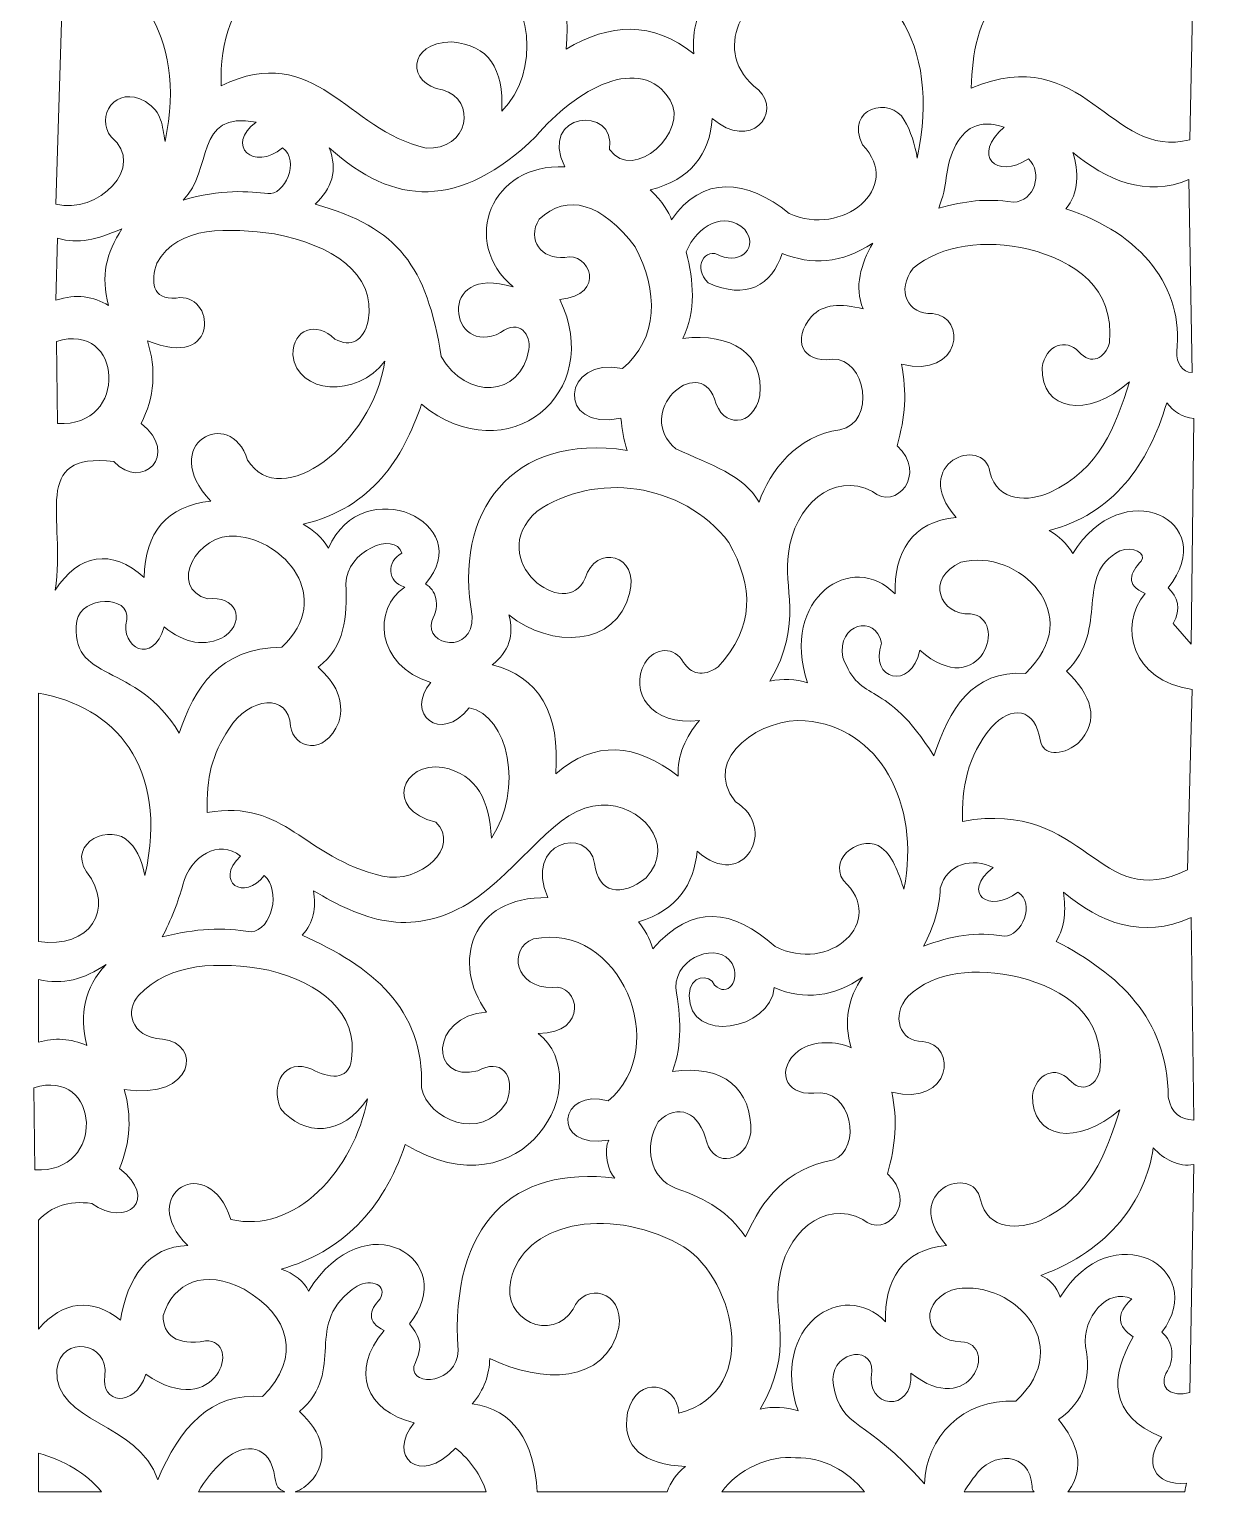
# Model space of a CAD drawing. Header units: centimetres. Extents: x -56 to 57, y -112 to 113.
# Drawn here: x 3.6 to 54.9, y -111.6 to -48.5 of the extents above; entities that cross this region are included whole.
import ezdxf

# ---------------------------------------------------------------- set-up
doc = ezdxf.new("R2010")
doc.units = ezdxf.units.CM
doc.header["$MEASUREMENT"] = 0
doc.layers.add('layer 1', color=7, linetype='Continuous')

msp = doc.modelspace()

# ---------------------------------------------------------------- linework, layer by layer
at = {"layer": 'layer 1', "color": 177, "lineweight": 9}
for points, knots in [([(24.9413, -42.45676), (25.09752, -43.12716), (25.10338, -44.045), (24.11954, -44.5454), (24.11954, -44.5454), (26.04946, -45.35788), (26.95467, -46.97428), (26.68754, -49.40748), (26.68754, -49.40748), (28.56788, -48.27754), (30.41112, -48.18623), (32.20018, -49.61292), (32.20018, -49.61292), (32.10335, -48.57644), (32.36549, -47.6705), (33.02194, -46.90796), (33.02194, -46.90796), (30.80771, -47.26607), (29.69492, -44.84929), (31.03602, -44.23724), (31.03602, -44.23724), (32.10887, -43.86916), (31.88916, -45.24732), (32.71378, -45.16172), (32.71378, -45.16172), (36.25559, -44.35476), (35.52144, -39.78034), (32.95346, -38.1254), (32.95346, -38.1254), (30.99606, -36.7672), (27.40084, -36.33921), (25.83154, -38.3822), (25.83154, -38.3822), (24.61031, -40.37384), (26.01415, -42.16003), (27.88594, -41.32684), (27.88594, -41.32684), (27.97723, -39.46074), (30.51669, -39.27812), (30.31698, -41.42956), (30.31698, -41.42956), (29.33209, -44.0109), (26.66274, -43.83794), (24.9413, -42.45676)], [0, 0, 0, 0, 0.08333333, 0.08333333, 0.08333333, 0.08333333, 0.16666667, 0.16666667, 0.16666667, 0.16666667, 0.25, 0.25, 0.25, 0.25, 0.33333333, 0.33333333, 0.33333333, 0.33333333, 0.41666667, 0.41666667, 0.41666667, 0.41666667, 0.5, 0.5, 0.5, 0.5, 0.58333333, 0.58333333, 0.58333333, 0.58333333, 0.66666667, 0.66666667, 0.66666667, 0.66666667, 0.75, 0.75, 0.75, 0.75, 0.83333333, 0.83333333, 0.83333333, 0.83333333, 1, 1, 1, 1]), ([(16.61904, -44.51287), (18.00357, -43.40335), (17.82319, -42.70913), (17.82794, -41.24124), (17.82794, -41.24124), (17.74014, -39.67782), (19.62719, -38.55564), (20.367, -39.67269), (20.367, -39.67269), (19.45423, -40.07521), (19.66977, -41.0875), (20.28466, -41.22412), (20.28466, -41.22412), (19.08019, -42.21148), (19.49098, -44.73386), (21.6885, -45.02476), (21.6885, -45.02476), (20.17313, -46.28056), (21.9193, -48.2095), (23.2293, -46.2574), (23.2293, -46.2574), (25.32186, -46.96502), (25.58222, -50.44608), (23.9141, -52.0782), (23.9141, -52.0782), (24.01254, -50.23922), (23.35198, -49.23484), (21.76126, -49.09076), (21.76126, -49.09076), (19.79956, -49.1307), (19.84521, -50.91688), (21.35894, -51.16228), (21.35894, -51.16228), (22.8869, -51.58599), (22.4746, -53.78305), (20.65274, -53.67036), (20.65274, -53.67036), (17.21732, -52.89425), (15.91336, -49.01942), (11.82738, -50.98252), (11.82738, -50.98252), (11.6185, -47.06571), (14.79207, -44.42375), (15.55954, -46.47996), (15.55954, -46.47996), (15.6209, -48.15631), (17.27868, -48.25046), (17.5797, -46.80524), (17.5797, -46.80524), (17.6359, -45.85985), (17.18056, -45.16079), (16.61904, -44.51287)], [0, 0, 0, 0, 0.07142857, 0.07142857, 0.07142857, 0.07142857, 0.14285714, 0.14285714, 0.14285714, 0.14285714, 0.21428571, 0.21428571, 0.21428571, 0.21428571, 0.28571429, 0.28571429, 0.28571429, 0.28571429, 0.35714286, 0.35714286, 0.35714286, 0.35714286, 0.42857143, 0.42857143, 0.42857143, 0.42857143, 0.5, 0.5, 0.5, 0.5, 0.57142857, 0.57142857, 0.57142857, 0.57142857, 0.64285714, 0.64285714, 0.64285714, 0.64285714, 0.71428571, 0.71428571, 0.71428571, 0.71428571, 0.78571429, 0.78571429, 0.78571429, 0.78571429, 0.85714286, 0.85714286, 0.85714286, 0.85714286, 1, 1, 1, 1]), ([(48.77234, -44.64812), (49.26882, -45.38998), (49.73962, -45.72097), (49.62834, -46.95932), (49.62834, -46.95932), (49.39717, -48.1808), (47.77078, -48.312), (47.64242, -47.25036), (47.64242, -47.25036), (47.39134, -46.02342), (46.52393, -45.88074), (45.45106, -47.07916), (45.45106, -47.07916), (44.40089, -48.15766), (44.21075, -49.56228), (44.14994, -51.08524), (44.14994, -51.08524), (49.03485, -49.01942), (50.11911, -54.21249), (53.56594, -53.31084), (53.56594, -53.31084), (53.56594, -53.31084), (53.73714, -44.99052), (53.73714, -44.99052), (53.73714, -44.99052), (51.65381, -44.90792), (50.78629, -42.5283), (52.26482, -41.25836), (52.26482, -41.25836), (51.57129, -41.18132), (51.45148, -40.51364), (51.92242, -40.02572), (51.92242, -40.02572), (52.18204, -39.57584), (51.67156, -39.14709), (50.9637, -39.47788), (50.9637, -39.47788), (50.17998, -39.88576), (49.69183, -40.71319), (49.7653, -41.5494), (49.7653, -41.5494), (50.02281, -42.79418), (49.65615, -43.81425), (48.77234, -44.64812)], [0, 0, 0, 0, 0.08333333, 0.08333333, 0.08333333, 0.08333333, 0.16666667, 0.16666667, 0.16666667, 0.16666667, 0.25, 0.25, 0.25, 0.25, 0.33333333, 0.33333333, 0.33333333, 0.33333333, 0.41666667, 0.41666667, 0.41666667, 0.41666667, 0.5, 0.5, 0.5, 0.5, 0.58333333, 0.58333333, 0.58333333, 0.58333333, 0.66666667, 0.66666667, 0.66666667, 0.66666667, 0.75, 0.75, 0.75, 0.75, 0.83333333, 0.83333333, 0.83333333, 0.83333333, 1, 1, 1, 1]), ([(5.01362, -45.915), (5.01362, -45.915), (4.70546, -56.08428), (4.70546, -56.08428), (4.70546, -56.08428), (6.47311, -56.5665), (8.64467, -54.46016), (7.08532, -53.19043), (7.08532, -53.19043), (6.37378, -52.33068), (7.26736, -50.91667), (8.55746, -51.66732), (8.55746, -51.66732), (9.30575, -52.15308), (9.27358, -52.68892), (9.40387, -53.38901), (9.40387, -53.38901), (10.39683, -48.63534), (8.02103, -45.84079), (5.01362, -45.915)], [0, 0, 0, 0, 0.16666667, 0.16666667, 0.16666667, 0.16666667, 0.33333333, 0.33333333, 0.33333333, 0.33333333, 0.5, 0.5, 0.5, 0.5, 0.66666667, 0.66666667, 0.66666667, 0.66666667, 1, 1, 1, 1]), ([(41.82336, -54.10147), (42.86211, -49.18727), (40.63623, -45.5461), (36.54963, -46.43059), (36.54963, -46.43059), (34.36387, -46.80746), (32.83441, -49.53548), (34.97436, -51.1564), (34.97436, -51.1564), (36.02574, -52.14089), (34.64748, -53.83583), (32.98815, -52.38922), (32.98815, -52.38922), (32.8682, -53.93018), (32.08056, -55.02601), (30.31704, -55.47127), (30.31704, -55.47127), (30.85073, -55.98754), (31.11474, -56.42965), (31.2375, -56.76334), (31.2375, -56.76334), (32.53856, -54.8219), (34.48448, -55.00333), (36.30483, -56.48591), (36.30483, -56.48591), (38.58181, -57.53452), (41.24874, -55.3804), (39.46823, -53.53), (39.46823, -53.53), (38.68637, -51.92334), (40.67738, -51.42165), (41.26522, -52.4634), (41.26522, -52.4634), (41.53297, -52.91253), (41.73623, -53.56172), (41.82336, -54.10147)], [0, 0, 0, 0, 0.1, 0.1, 0.1, 0.1, 0.2, 0.2, 0.2, 0.2, 0.3, 0.3, 0.3, 0.3, 0.4, 0.4, 0.4, 0.4, 0.5, 0.5, 0.5, 0.5, 0.6, 0.6, 0.6, 0.6, 0.7, 0.7, 0.7, 0.7, 0.8, 0.8, 0.8, 0.8, 1, 1, 1, 1]), ([(24.40931, -59.65632), (21.01427, -58.59118), (21.69331, -62.76205), (23.86796, -61.62275), (23.86796, -61.62275), (24.68291, -60.98634), (25.20493, -61.75137), (25.07826, -62.3502), (25.07826, -62.3502), (24.74158, -64.45596), (22.37332, -64.52444), (21.31186, -62.65836), (21.31186, -62.65836), (20.66844, -58.75928), (19.50143, -57.1072), (15.8677, -56.08428), (15.8677, -56.08428), (16.58675, -55.42375), (16.86067, -54.63338), (16.48402, -53.65324), (16.48402, -53.65324), (19.26888, -56.18701), (22.0994, -56.33539), (25.38642, -53.17388), (25.38642, -53.17388), (27.09363, -51.11724), (29.92762, -49.5724), (31.17298, -51.59884), (31.17298, -51.59884), (31.99194, -52.93505), (29.62891, -55.19491), (28.55316, -53.72888), (28.55316, -53.72888), (28.87843, -51.78863), (25.44871, -52.12532), (26.63572, -54.48216), (26.63572, -54.48216), (23.46824, -54.31227), (22.09267, -57.69763), (24.40931, -59.65632)], [0, 0, 0, 0, 0.09090909, 0.09090909, 0.09090909, 0.09090909, 0.18181818, 0.18181818, 0.18181818, 0.18181818, 0.27272727, 0.27272727, 0.27272727, 0.27272727, 0.36363636, 0.36363636, 0.36363636, 0.36363636, 0.45454545, 0.45454545, 0.45454545, 0.45454545, 0.54545455, 0.54545455, 0.54545455, 0.54545455, 0.63636364, 0.63636364, 0.63636364, 0.63636364, 0.72727273, 0.72727273, 0.72727273, 0.72727273, 0.81818182, 0.81818182, 0.81818182, 0.81818182, 1, 1, 1, 1]), ([(13.33394, -52.55756), (10.624, -52.04538), (11.5014, -54.64475), (10.18386, -55.91308), (10.18386, -55.91308), (11.7622, -55.43542), (13.07963, -55.52523), (13.83397, -55.6337), (13.83397, -55.6337), (14.54311, -55.73567), (15.25137, -54.21365), (14.46386, -53.65324), (14.46386, -53.65324), (13.23404, -54.7104), (11.96717, -53.54909), (13.33394, -52.55756)], [0, 0, 0, 0, 0.2, 0.2, 0.2, 0.2, 0.4, 0.4, 0.4, 0.4, 0.6, 0.6, 0.6, 0.6, 1, 1, 1, 1]), ([(45.5709, -52.763), (44.15561, -53.98565), (45.21707, -55.04424), (46.61522, -54.1326), (46.61522, -54.1326), (47.25151, -54.72037), (46.88057, -55.97584), (45.96466, -55.99868), (45.96466, -55.99868), (44.67978, -55.8338), (43.95546, -55.94469), (42.7461, -56.25548), (42.7461, -56.25548), (43.15698, -55.29676), (42.98578, -54.54348), (43.41378, -53.68748), (43.41378, -53.68748), (43.81181, -52.80149), (44.48806, -52.41632), (45.5709, -52.763)], [0, 0, 0, 0, 0.16666667, 0.16666667, 0.16666667, 0.16666667, 0.33333333, 0.33333333, 0.33333333, 0.33333333, 0.5, 0.5, 0.5, 0.5, 0.66666667, 0.66666667, 0.66666667, 0.66666667, 1, 1, 1, 1]), ([(48.53266, -53.85868), (48.77814, -54.66047), (48.801, -55.62489), (48.2245, -56.28972), (48.2245, -56.28972), (51.51725, -57.35116), (53.30628, -59.68804), (53.00954, -62.44436), (53.00954, -62.44436), (52.9867, -62.94083), (53.24635, -63.33173), (53.66866, -63.34316), (53.66866, -63.34316), (53.66866, -63.34316), (53.5317, -55.02284), (53.5317, -55.02284), (53.5317, -55.02284), (51.70688, -55.83392), (49.92928, -55.01767), (48.53266, -53.85868)], [0, 0, 0, 0, 0.16666667, 0.16666667, 0.16666667, 0.16666667, 0.33333333, 0.33333333, 0.33333333, 0.33333333, 0.5, 0.5, 0.5, 0.5, 0.66666667, 0.66666667, 0.66666667, 0.66666667, 1, 1, 1, 1]), ([(26.41362, -60.19308), (28.46543, -60.02194), (27.70068, -58.09879), (26.62762, -58.38692), (26.62762, -58.38692), (25.63182, -58.46968), (24.98697, -57.64222), (25.52338, -56.73484), (25.52338, -56.73484), (26.72177, -55.59922), (28.25685, -56.03294), (29.66642, -57.93324), (29.66642, -57.93324), (30.68221, -59.80789), (30.65938, -61.89652), (29.11858, -63.17196), (29.11858, -63.17196), (26.54591, -62.6357), (26.18745, -65.88295), (29.05334, -65.31248), (29.05334, -65.31248), (29.09663, -65.8229), (29.16406, -66.20973), (29.32402, -66.69868), (29.32402, -66.69868), (24.34626, -65.91675), (21.79254, -69.38641), (22.64722, -73.85484), (22.64722, -73.85484), (22.6729, -75.52404), (20.60138, -75.12172), (20.90098, -74.06028), (20.90098, -74.06028), (21.29022, -73.32061), (21.07052, -72.71573), (20.62706, -72.451), (20.62706, -72.451), (22.90221, -69.81371), (17.9176, -67.55137), (16.44978, -70.9102), (16.44978, -70.9102), (16.16696, -70.4501), (15.79674, -70.11483), (15.3541, -69.883), (15.3541, -69.883), (18.35741, -69.15906), (19.64994, -67.04615), (20.45586, -64.71276), (20.45586, -64.71276), (24.17951, -67.73449), (28.39672, -64.20207), (26.41362, -60.19308)], [0, 0, 0, 0, 0.07142857, 0.07142857, 0.07142857, 0.07142857, 0.14285714, 0.14285714, 0.14285714, 0.14285714, 0.21428571, 0.21428571, 0.21428571, 0.21428571, 0.28571429, 0.28571429, 0.28571429, 0.28571429, 0.35714286, 0.35714286, 0.35714286, 0.35714286, 0.42857143, 0.42857143, 0.42857143, 0.42857143, 0.5, 0.5, 0.5, 0.5, 0.57142857, 0.57142857, 0.57142857, 0.57142857, 0.64285714, 0.64285714, 0.64285714, 0.64285714, 0.71428571, 0.71428571, 0.71428571, 0.71428571, 0.78571429, 0.78571429, 0.78571429, 0.78571429, 0.85714286, 0.85714286, 0.85714286, 0.85714286, 1, 1, 1, 1]), ([(31.72082, -61.87084), (32.29734, -60.64393), (32.19417, -59.43208), (31.85778, -58.13868), (31.85778, -58.13868), (32.35016, -57.02081), (33.50972, -56.33089), (34.39154, -57.17996), (34.39154, -57.17996), (34.97093, -57.90779), (34.28039, -58.68956), (33.3301, -58.30988), (33.3301, -58.30988), (32.6965, -57.91028), (32.10874, -58.81197), (32.8165, -59.47404), (32.8165, -59.47404), (34.42578, -60.23304), (35.57282, -59.58819), (36.00082, -58.20716), (36.00082, -58.20716), (37.25914, -58.72221), (38.55455, -58.6623), (39.90418, -57.76204), (39.90418, -57.76204), (39.39583, -58.69079), (39.08745, -59.62953), (39.4933, -60.60396), (39.4933, -60.60396), (38.52672, -60.34361), (37.75488, -60.39068), (37.2677, -60.92924), (37.2677, -60.92924), (36.40867, -61.9024), (36.85945, -62.96673), (38.15794, -62.76964), (38.15794, -62.76964), (39.60964, -62.69677), (40.08474, -65.49302), (38.48322, -65.80844), (38.48322, -65.80844), (36.65137, -66.05382), (35.44725, -67.60602), (35.00786, -68.92428), (35.00786, -68.92428), (34.33517, -67.7651), (32.93268, -67.31577), (31.41914, -66.63743), (31.41914, -66.63743), (29.58292, -65.0582), (32.35489, -62.54511), (33.09042, -64.47308), (33.09042, -64.47308), (33.39858, -65.77419), (34.76818, -65.69429), (35.0421, -64.33612), (35.0421, -64.33612), (35.23719, -62.52353), (33.81979, -61.62902), (31.72082, -61.87084)], [0, 0, 0, 0, 0.0625, 0.0625, 0.0625, 0.0625, 0.125, 0.125, 0.125, 0.125, 0.1875, 0.1875, 0.1875, 0.1875, 0.25, 0.25, 0.25, 0.25, 0.3125, 0.3125, 0.3125, 0.3125, 0.375, 0.375, 0.375, 0.375, 0.4375, 0.4375, 0.4375, 0.4375, 0.5, 0.5, 0.5, 0.5, 0.5625, 0.5625, 0.5625, 0.5625, 0.625, 0.625, 0.625, 0.625, 0.6875, 0.6875, 0.6875, 0.6875, 0.75, 0.75, 0.75, 0.75, 0.8125, 0.8125, 0.8125, 0.8125, 0.875, 0.875, 0.875, 0.875, 1, 1, 1, 1]), ([(8.64306, -61.97356), (9.04183, -63.19584), (8.95194, -64.43205), (8.36914, -65.53452), (8.36914, -65.53452), (10.07404, -66.87133), (8.39342, -68.48345), (7.20498, -67.17804), (7.20498, -67.17804), (3.55272, -66.76716), (5.15629, -69.59196), (4.67122, -72.72492), (4.67122, -72.72492), (5.66776, -71.17127), (7.11012, -70.90019), (8.5061, -72.17708), (8.5061, -72.17708), (8.53463, -70.23395), (9.48192, -69.0869), (11.38226, -68.89004), (11.38226, -68.89004), (9.04407, -66.42274), (12.24763, -64.74681), (12.95486, -67.11464), (12.95486, -67.11464), (14.40487, -69.40903), (18.34674, -66.39646), (18.87755, -62.85768), (18.87755, -62.85768), (17.67307, -64.44184), (15.09596, -64.29379), (14.90732, -62.57937), (14.90732, -62.57937), (14.91929, -61.47006), (15.9185, -61.10835), (16.7237, -61.90508), (16.7237, -61.90508), (17.43133, -62.27032), (17.94492, -61.99925), (18.16178, -61.11756), (18.16178, -61.11756), (18.51709, -59.02885), (16.56825, -57.8533), (14.12146, -57.36828), (14.12146, -57.36828), (12.15291, -57.12921), (9.97454, -56.9501), (9.05394, -58.63516), (9.05394, -58.63516), (8.79124, -59.39948), (8.81948, -60.21071), (9.88522, -60.13507), (9.88522, -60.13507), (11.56298, -59.82122), (11.83594, -63.30037), (8.64306, -61.97356)], [0, 0, 0, 0, 0.06666667, 0.06666667, 0.06666667, 0.06666667, 0.13333333, 0.13333333, 0.13333333, 0.13333333, 0.2, 0.2, 0.2, 0.2, 0.26666667, 0.26666667, 0.26666667, 0.26666667, 0.33333333, 0.33333333, 0.33333333, 0.33333333, 0.4, 0.4, 0.4, 0.4, 0.46666667, 0.46666667, 0.46666667, 0.46666667, 0.53333333, 0.53333333, 0.53333333, 0.53333333, 0.6, 0.6, 0.6, 0.6, 0.66666667, 0.66666667, 0.66666667, 0.66666667, 0.73333333, 0.73333333, 0.73333333, 0.73333333, 0.8, 0.8, 0.8, 0.8, 0.86666667, 0.86666667, 0.86666667, 0.86666667, 1, 1, 1, 1]), ([(7.54332, -57.1443), (6.44281, -57.62673), (5.68098, -57.81554), (4.77394, -57.5566), (4.77394, -57.5566), (4.77394, -57.5566), (4.70546, -60.22732), (4.70546, -60.22732), (4.70546, -60.22732), (5.58151, -59.94006), (6.32203, -60.05943), (6.9698, -60.45702), (6.9698, -60.45702), (6.62157, -59.153), (6.86984, -58.21997), (7.54332, -57.1443)], [0, 0, 0, 0, 0.2, 0.2, 0.2, 0.2, 0.4, 0.4, 0.4, 0.4, 0.6, 0.6, 0.6, 0.6, 1, 1, 1, 1]), ([(41.13992, -62.9901), (41.39031, -64.17423), (41.30599, -65.28147), (40.9516, -66.4997), (40.9516, -66.4997), (42.28556, -67.71238), (40.89597, -69.33877), (39.89016, -68.4685), (39.89016, -68.4685), (38.19385, -67.5925), (36.50183, -69.09336), (36.27784, -71.13922), (36.27784, -71.13922), (36.00392, -72.55447), (36.96264, -74.09812), (35.4732, -76.6433), (35.4732, -76.6433), (36.02605, -76.52986), (36.5696, -76.537), (37.0996, -76.72034), (37.0996, -76.72034), (35.86638, -73.06784), (39.04616, -70.97391), (40.866, -72.88546), (40.866, -72.88546), (40.8059, -71.1305), (41.60478, -69.74373), (43.50248, -69.59842), (43.50248, -69.59842), (41.4501, -67.25399), (44.68374, -66.00677), (44.95768, -67.62962), (44.95768, -67.62962), (45.27353, -68.94979), (46.65159, -68.91662), (47.5428, -68.5113), (47.5428, -68.5113), (49.69249, -67.50759), (50.37122, -65.66127), (50.9668, -63.74338), (50.9668, -63.74338), (49.13351, -65.35268), (47.16184, -64.98175), (47.2004, -63.12706), (47.2004, -63.12706), (47.35725, -62.1482), (48.24175, -61.85713), (48.77544, -62.44226), (48.77544, -62.44226), (49.33757, -63.05589), (49.91395, -62.73066), (50.1108, -62.06562), (50.1108, -62.06562), (50.32566, -59.67886), (48.62257, -58.55968), (46.61832, -58.0253), (46.61832, -58.0253), (44.7558, -57.60872), (42.86546, -57.8113), (41.65352, -58.84706), (41.65352, -58.84706), (40.88312, -59.81149), (41.43096, -60.85581), (42.47528, -60.79874), (42.47528, -60.79874), (43.98499, -60.94162), (43.73398, -63.61239), (41.13992, -62.9901)], [0, 0, 0, 0, 0.05555556, 0.05555556, 0.05555556, 0.05555556, 0.11111111, 0.11111111, 0.11111111, 0.11111111, 0.16666667, 0.16666667, 0.16666667, 0.16666667, 0.22222222, 0.22222222, 0.22222222, 0.22222222, 0.27777778, 0.27777778, 0.27777778, 0.27777778, 0.33333333, 0.33333333, 0.33333333, 0.33333333, 0.38888889, 0.38888889, 0.38888889, 0.38888889, 0.44444444, 0.44444444, 0.44444444, 0.44444444, 0.5, 0.5, 0.5, 0.5, 0.55555556, 0.55555556, 0.55555556, 0.55555556, 0.61111111, 0.61111111, 0.61111111, 0.61111111, 0.66666667, 0.66666667, 0.66666667, 0.66666667, 0.72222222, 0.72222222, 0.72222222, 0.72222222, 0.77777778, 0.77777778, 0.77777778, 0.77777778, 0.83333333, 0.83333333, 0.83333333, 0.83333333, 0.88888889, 0.88888889, 0.88888889, 0.88888889, 1, 1, 1, 1]), ([(4.72258, -62.0078), (7.60019, -61.07904), (7.87126, -65.74424), (4.77394, -65.53452), (4.77394, -65.53452), (4.77394, -65.53452), (4.72258, -62.0078), (4.72258, -62.0078)], [0, 0, 0, 0, 0.33333333, 0.33333333, 0.33333333, 0.33333333, 1, 1, 1, 1]), ([(52.57298, -64.64428), (51.79688, -67.3264), (50.22756, -69.45498), (47.50546, -70.15692), (47.50546, -70.15692), (47.91314, -70.3791), (48.26196, -70.69939), (48.53266, -71.14988), (48.53266, -71.14988), (50.61747, -67.66141), (54.94598, -69.68677), (52.64146, -72.6222), (52.64146, -72.6222), (53.04957, -73.01593), (53.21508, -73.52952), (52.8469, -74.163), (52.8469, -74.163), (52.8469, -74.163), (53.63442, -75.05324), (53.63442, -75.05324), (53.63442, -75.05324), (53.63442, -75.05324), (53.73714, -65.32908), (53.73714, -65.32908), (53.73714, -65.32908), (53.25205, -65.2827), (52.87542, -65.03303), (52.57298, -64.64428)], [0, 0, 0, 0, 0.125, 0.125, 0.125, 0.125, 0.25, 0.25, 0.25, 0.25, 0.375, 0.375, 0.375, 0.375, 0.5, 0.5, 0.5, 0.5, 0.625, 0.625, 0.625, 0.625, 0.75, 0.75, 0.75, 0.75, 1, 1, 1, 1]), ([(32.43986, -78.34028), (31.8321, -79.0536), (31.48399, -79.84111), (31.51538, -80.73708), (31.51538, -80.73708), (29.6914, -79.30969), (27.92947, -79.18557), (26.24242, -80.63436), (26.24242, -80.63436), (26.45358, -78.0207), (25.48916, -76.42285), (23.50322, -75.94348), (23.50322, -75.94348), (24.22226, -75.38423), (24.46194, -74.66519), (24.22226, -73.78636), (24.22226, -73.78636), (26.02853, -75.24482), (28.84765, -75.18218), (29.42674, -72.86188), (29.42674, -72.86188), (29.85904, -71.17697), (27.95587, -70.71189), (27.5093, -72.21132), (27.5093, -72.21132), (26.70434, -74.13499), (23.11096, -71.43339), (25.4218, -69.32812), (25.4218, -69.32812), (27.95129, -67.61184), (31.65207, -68.04841), (33.70788, -70.66348), (33.70788, -70.66348), (34.75752, -72.58899), (34.84558, -74.30904), (33.23594, -76.02908), (33.23594, -76.02908), (32.56249, -76.50571), (32.06604, -76.31166), (31.75506, -75.84076), (31.75506, -75.84076), (31.36986, -75.15312), (30.53098, -75.14742), (30.0773, -75.86644), (30.0773, -75.86644), (29.40554, -77.08976), (30.31804, -78.59663), (32.43986, -78.34028)], [0, 0, 0, 0, 0.07692308, 0.07692308, 0.07692308, 0.07692308, 0.15384615, 0.15384615, 0.15384615, 0.15384615, 0.23076923, 0.23076923, 0.23076923, 0.23076923, 0.30769231, 0.30769231, 0.30769231, 0.30769231, 0.38461538, 0.38461538, 0.38461538, 0.38461538, 0.46153846, 0.46153846, 0.46153846, 0.46153846, 0.53846154, 0.53846154, 0.53846154, 0.53846154, 0.61538462, 0.61538462, 0.61538462, 0.61538462, 0.69230769, 0.69230769, 0.69230769, 0.69230769, 0.76923077, 0.76923077, 0.76923077, 0.76923077, 0.84615385, 0.84615385, 0.84615385, 0.84615385, 1, 1, 1, 1]), ([(9.3621, -74.29996), (8.89211, -75.99705), (7.44852, -75.20027), (7.75282, -73.9918), (7.75282, -73.9918), (7.89764, -72.90539), (5.8122, -72.97488), (5.60602, -74.03988), (5.60602, -74.03988), (5.22368, -76.74484), (8.18653, -75.75516), (10.01266, -78.88812), (10.01266, -78.88812), (10.67731, -76.92484), (11.70981, -75.21919), (14.44069, -75.18521), (14.44069, -75.18521), (16.71795, -73.007), (14.50596, -70.55847), (12.47794, -70.3966), (12.47794, -70.3966), (10.78592, -70.22826), (9.49049, -72.62792), (11.2453, -73.10156), (11.2453, -73.10156), (12.42959, -72.94018), (12.93181, -73.99302), (11.9729, -74.7194), (11.9729, -74.7194), (11.13116, -75.19305), (10.24663, -75.0247), (9.3621, -74.29996)], [0, 0, 0, 0, 0.11111111, 0.11111111, 0.11111111, 0.11111111, 0.22222222, 0.22222222, 0.22222222, 0.22222222, 0.33333333, 0.33333333, 0.33333333, 0.33333333, 0.44444444, 0.44444444, 0.44444444, 0.44444444, 0.55555556, 0.55555556, 0.55555556, 0.55555556, 0.66666667, 0.66666667, 0.66666667, 0.66666667, 0.77777778, 0.77777778, 0.77777778, 0.77777778, 1, 1, 1, 1]), ([(19.73682, -72.58796), (18.96643, -72.39395), (18.94361, -71.46376), (19.61698, -71.13276), (19.61698, -71.13276), (19.3074, -70.14123), (17.21021, -71.04574), (17.20306, -72.451), (17.20306, -72.451), (17.25333, -73.88864), (17.16104, -75.14741), (16.00466, -76.0462), (16.00466, -76.0462), (16.74094, -76.71385), (17.16327, -77.46712), (16.8949, -78.40876), (16.8949, -78.40876), (16.2697, -79.92262), (14.95728, -79.53406), (14.80626, -78.57996), (14.80626, -78.57996), (14.75064, -77.14185), (13.03844, -77.31088), (12.1496, -78.70905), (12.1496, -78.70905), (11.442, -79.81514), (11.16432, -80.77487), (11.22709, -82.30141), (11.22709, -82.30141), (14.63968, -81.73068), (15.29704, -84.21814), (18.7781, -85.05132), (18.7781, -85.05132), (20.38738, -85.40512), (22.18498, -83.79013), (21.07218, -82.723), (21.07218, -82.723), (18.83513, -82.17516), (19.61696, -80.10364), (21.38034, -80.36044), (21.38034, -80.36044), (22.87054, -80.68637), (23.3827, -81.79204), (23.46898, -83.4078), (23.46898, -83.4078), (24.88149, -81.32056), (24.20238, -78.12196), (22.51026, -77.79244), (22.51026, -77.79244), (21.29893, -79.37337), (19.7033, -78.03858), (20.86674, -76.69676), (20.86674, -76.69676), (18.46002, -75.9823), (18.34963, -73.50836), (19.73682, -72.58796)], [0, 0, 0, 0, 0.06666667, 0.06666667, 0.06666667, 0.06666667, 0.13333333, 0.13333333, 0.13333333, 0.13333333, 0.2, 0.2, 0.2, 0.2, 0.26666667, 0.26666667, 0.26666667, 0.26666667, 0.33333333, 0.33333333, 0.33333333, 0.33333333, 0.4, 0.4, 0.4, 0.4, 0.46666667, 0.46666667, 0.46666667, 0.46666667, 0.53333333, 0.53333333, 0.53333333, 0.53333333, 0.6, 0.6, 0.6, 0.6, 0.66666667, 0.66666667, 0.66666667, 0.66666667, 0.73333333, 0.73333333, 0.73333333, 0.73333333, 0.8, 0.8, 0.8, 0.8, 0.86666667, 0.86666667, 0.86666667, 0.86666667, 1, 1, 1, 1]), ([(44.1188, -73.74146), (42.80627, -73.83849), (42.13859, -72.20638), (43.70792, -71.51586), (43.70792, -71.51586), (46.17323, -70.8881), (49.18634, -73.78707), (46.48136, -76.30946), (46.48136, -76.30946), (44.19175, -76.1653), (43.18779, -77.86636), (42.54376, -79.87042), (42.54376, -79.87042), (40.40947, -76.45783), (39.38535, -77.71664), (38.62065, -75.6223), (38.62065, -75.6223), (38.34191, -74.16217), (40.03196, -73.73495), (40.28392, -75.00834), (40.28392, -75.00834), (39.7217, -76.60368), (41.57634, -77.07172), (41.92744, -75.3165), (41.92744, -75.3165), (44.58821, -77.61772), (45.78946, -73.91123), (44.1188, -73.74146)], [0, 0, 0, 0, 0.125, 0.125, 0.125, 0.125, 0.25, 0.25, 0.25, 0.25, 0.375, 0.375, 0.375, 0.375, 0.5, 0.5, 0.5, 0.5, 0.625, 0.625, 0.625, 0.625, 0.75, 0.75, 0.75, 0.75, 1, 1, 1, 1]), ([(51.6485, -72.86188), (50.76221, -72.50481), (51.00635, -71.96788), (51.47429, -71.47048), (51.47429, -71.47048), (51.74678, -71.14949), (51.09495, -70.80607), (50.5571, -71.03432), (50.5571, -71.03432), (48.55121, -72.06152), (50.1448, -74.36844), (48.25874, -76.2174), (48.25874, -76.2174), (49.29858, -77.19716), (49.74816, -78.34206), (48.7381, -79.33324), (48.7381, -79.33324), (47.9973, -79.9068), (47.25329, -79.82975), (47.12882, -79.23052), (47.12882, -79.23052), (46.91767, -77.76391), (45.85624, -77.68686), (45.02306, -78.63132), (45.02306, -78.63132), (43.97875, -79.86251), (43.72765, -81.27492), (43.7733, -82.68876), (43.7733, -82.68876), (49.19464, -81.70721), (49.53797, -86.70034), (53.46322, -84.7774), (53.46322, -84.7774), (53.46322, -84.7774), (53.66866, -77.00492), (53.66866, -77.00492), (53.66866, -77.00492), (51.05164, -76.61702), (50.48108, -74.28867), (51.6485, -72.86188)], [0, 0, 0, 0, 0.09090909, 0.09090909, 0.09090909, 0.09090909, 0.18181818, 0.18181818, 0.18181818, 0.18181818, 0.27272727, 0.27272727, 0.27272727, 0.27272727, 0.36363636, 0.36363636, 0.36363636, 0.36363636, 0.45454545, 0.45454545, 0.45454545, 0.45454545, 0.54545455, 0.54545455, 0.54545455, 0.54545455, 0.63636364, 0.63636364, 0.63636364, 0.63636364, 0.72727273, 0.72727273, 0.72727273, 0.72727273, 0.81818182, 0.81818182, 0.81818182, 0.81818182, 1, 1, 1, 1]), ([(3.94622, -77.16769), (3.94622, -77.16769), (3.94622, -87.86711), (3.94622, -87.86711), (3.94622, -87.86711), (6.16277, -88.20125), (7.27195, -86.46946), (6.0237, -84.863), (6.0237, -84.863), (5.17341, -83.59612), (7.09084, -82.74012), (7.85554, -83.579), (7.85554, -83.579), (8.31492, -84.007), (8.4056, -84.52852), (8.54034, -85.01708), (8.54034, -85.01708), (9.59121, -80.2693), (7.21202, -77.72452), (3.94622, -77.16769)], [0, 0, 0, 0, 0.16666667, 0.16666667, 0.16666667, 0.16666667, 0.33333333, 0.33333333, 0.33333333, 0.33333333, 0.5, 0.5, 0.5, 0.5, 0.66666667, 0.66666667, 0.66666667, 0.66666667, 1, 1, 1, 1]), ([(41.2512, -85.61402), (41.97882, -81.90468), (40.17267, -78.60052), (36.99688, -78.35514), (36.99688, -78.35514), (35.24898, -78.17704), (32.44055, -79.88849), (33.98376, -81.84762), (33.98376, -81.84762), (35.8528, -82.92985), (34.34627, -85.78178), (32.34024, -83.9705), (32.34024, -83.9705), (32.18873, -85.41041), (31.49181, -86.51391), (29.81076, -87.01786), (29.81076, -87.01786), (30.07826, -87.34901), (30.29655, -87.72528), (30.42708, -88.18202), (30.42708, -88.18202), (32.13054, -86.23317), (33.86108, -86.44431), (35.69576, -88.0793), (35.69576, -88.0793), (38.02982, -89.28485), (40.55789, -86.99932), (38.6404, -85.23738), (38.6404, -85.23738), (37.94705, -84.20448), (39.53351, -83.20868), (40.28392, -83.83354), (40.28392, -83.83354), (40.84888, -84.24157), (41.05432, -85.08616), (41.2512, -85.61402)], [0, 0, 0, 0, 0.1, 0.1, 0.1, 0.1, 0.2, 0.2, 0.2, 0.2, 0.3, 0.3, 0.3, 0.3, 0.4, 0.4, 0.4, 0.4, 0.5, 0.5, 0.5, 0.5, 0.6, 0.6, 0.6, 0.6, 0.7, 0.7, 0.7, 0.7, 0.8, 0.8, 0.8, 0.8, 1, 1, 1, 1]), ([(15.79716, -85.67536), (15.92626, -86.4109), (15.80497, -87.06296), (15.31773, -87.59308), (15.31773, -87.59308), (18.29271, -88.93055), (20.58775, -90.72799), (20.45448, -94.16812), (20.45448, -94.16812), (20.73718, -95.53039), (23.00307, -96.54953), (24.11954, -94.80972), (24.11954, -94.80972), (24.56466, -93.55424), (23.8285, -92.89226), (22.8869, -93.44012), (22.8869, -93.44012), (20.79967, -93.98867), (20.80253, -91.08253), (23.26354, -90.90636), (23.26354, -90.90636), (21.7308, -88.78611), (22.57874, -85.90732), (25.90002, -85.9758), (25.90002, -85.9758), (24.84427, -83.5676), (27.63266, -82.8641), (27.92018, -84.50348), (27.92018, -84.50348), (28.0457, -85.77465), (29.06149, -85.98295), (30.14578, -85.1198), (30.14578, -85.1198), (31.47542, -83.64179), (29.87755, -81.88128), (28.1941, -81.9954), (28.1941, -81.9954), (26.27666, -82.00682), (24.75972, -84.76208), (22.49314, -86.21548), (22.49314, -86.21548), (19.898, -87.75737), (17.8603, -86.88984), (15.79716, -85.67536)], [0, 0, 0, 0, 0.08333333, 0.08333333, 0.08333333, 0.08333333, 0.16666667, 0.16666667, 0.16666667, 0.16666667, 0.25, 0.25, 0.25, 0.25, 0.33333333, 0.33333333, 0.33333333, 0.33333333, 0.41666667, 0.41666667, 0.41666667, 0.41666667, 0.5, 0.5, 0.5, 0.5, 0.58333333, 0.58333333, 0.58333333, 0.58333333, 0.66666667, 0.66666667, 0.66666667, 0.66666667, 0.75, 0.75, 0.75, 0.75, 0.83333333, 0.83333333, 0.83333333, 0.83333333, 1, 1, 1, 1]), ([(12.6529, -84.1877), (11.73757, -83.4292), (10.47836, -84.18289), (10.1753, -85.4194), (10.1753, -85.4194), (9.97882, -86.10829), (9.66243, -86.97586), (9.2765, -87.67068), (9.2765, -87.67068), (10.74311, -87.29403), (11.90742, -87.25632), (13.11138, -87.44812), (13.11138, -87.44812), (14.01603, -87.36821), (14.40975, -85.67904), (13.67634, -85.01708), (13.67634, -85.01708), (12.84215, -86.15594), (11.49523, -85.30309), (12.6529, -84.1877)], [0, 0, 0, 0, 0.16666667, 0.16666667, 0.16666667, 0.16666667, 0.33333333, 0.33333333, 0.33333333, 0.33333333, 0.5, 0.5, 0.5, 0.5, 0.66666667, 0.66666667, 0.66666667, 0.66666667, 1, 1, 1, 1]), ([(45.09154, -84.67468), (44.22984, -84.23524), (43.08851, -84.50346), (42.81458, -85.56492), (42.81458, -85.56492), (42.79318, -86.39808), (42.52783, -87.23125), (42.09554, -88.06444), (42.09554, -88.06444), (43.29536, -87.63054), (44.35692, -87.41166), (45.57958, -87.64019), (45.57958, -87.64019), (46.31859, -87.63447), (46.9462, -86.21261), (46.16154, -85.74468), (46.16154, -85.74468), (44.92318, -86.67486), (43.68769, -85.80458), (45.09154, -84.67468)], [0, 0, 0, 0, 0.16666667, 0.16666667, 0.16666667, 0.16666667, 0.33333333, 0.33333333, 0.33333333, 0.33333333, 0.5, 0.5, 0.5, 0.5, 0.66666667, 0.66666667, 0.66666667, 0.66666667, 1, 1, 1, 1]), ([(48.12178, -85.73612), (48.23015, -86.51655), (48.20486, -87.2071), (47.81362, -87.859), (47.81362, -87.859), (50.49994, -89.27894), (52.60631, -91.13884), (52.64146, -94.57004), (52.64146, -94.57004), (52.77841, -95.28336), (53.14363, -95.52874), (53.73714, -95.563), (53.73714, -95.563), (53.73714, -95.563), (53.63442, -86.8318), (53.63442, -86.8318), (53.63442, -86.8318), (51.47995, -87.78701), (49.72806, -87.0649), (48.12178, -85.73612)], [0, 0, 0, 0, 0.16666667, 0.16666667, 0.16666667, 0.16666667, 0.33333333, 0.33333333, 0.33333333, 0.33333333, 0.5, 0.5, 0.5, 0.5, 0.66666667, 0.66666667, 0.66666667, 0.66666667, 1, 1, 1, 1]), ([(25.48914, -91.83084), (27.69796, -91.82805), (27.25276, -89.67664), (26.10546, -89.84492), (26.10546, -89.84492), (24.50472, -89.89488), (24.14521, -88.19144), (25.2837, -87.75628), (25.2837, -87.75628), (29.01986, -86.97591), (31.2637, -92.4358), (28.50561, -94.73706), (28.50561, -94.73706), (26.39554, -94.12282), (25.95988, -96.83699), (28.53222, -96.43184), (28.53222, -96.43184), (28.29254, -96.83129), (28.49084, -97.81712), (28.7933, -98.06252), (28.7933, -98.06252), (24.42037, -97.52303), (21.68398, -100.00537), (22.0309, -105.4926), (22.0309, -105.4926), (22.00817, -106.91953), (20.00805, -107.09408), (20.12211, -106.1808), (20.12211, -106.1808), (20.56014, -105.22465), (20.40121, -104.96373), (19.94226, -104.34556), (19.94226, -104.34556), (22.16899, -101.59765), (17.9931, -98.9945), (15.59169, -102.93484), (15.59169, -102.93484), (15.41722, -102.56268), (14.95456, -102.14201), (14.40914, -101.98957), (14.40914, -101.98957), (17.00358, -101.2429), (18.80194, -99.45905), (19.75282, -96.61236), (19.75282, -96.61236), (24.88209, -99.73366), (28.08674, -93.86837), (25.48914, -91.83084)], [0, 0, 0, 0, 0.07692308, 0.07692308, 0.07692308, 0.07692308, 0.15384615, 0.15384615, 0.15384615, 0.15384615, 0.23076923, 0.23076923, 0.23076923, 0.23076923, 0.30769231, 0.30769231, 0.30769231, 0.30769231, 0.38461538, 0.38461538, 0.38461538, 0.38461538, 0.46153846, 0.46153846, 0.46153846, 0.46153846, 0.53846154, 0.53846154, 0.53846154, 0.53846154, 0.61538462, 0.61538462, 0.61538462, 0.61538462, 0.69230769, 0.69230769, 0.69230769, 0.69230769, 0.76923077, 0.76923077, 0.76923077, 0.76923077, 0.84615385, 0.84615385, 0.84615385, 0.84615385, 1, 1, 1, 1]), ([(39.45906, -89.3998), (38.26494, -90.23726), (36.94956, -90.43412), (35.65842, -89.84492), (35.65842, -89.84492), (35.52432, -91.68392), (31.96907, -92.31449), (31.99474, -90.18732), (31.99474, -90.18732), (32.01258, -89.29491), (32.86432, -89.24214), (33.09042, -89.7422), (33.09042, -89.7422), (33.63542, -90.30145), (34.22036, -89.55673), (33.8437, -88.81772), (33.8437, -88.81772), (33.28157, -87.86728), (31.43261, -88.48367), (31.41266, -89.84492), (31.41266, -89.84492), (31.61984, -91.17731), (31.72084, -92.23029), (31.2757, -93.47436), (31.2757, -93.47436), (33.48758, -93.13909), (34.70874, -94.24533), (34.64834, -96.11084), (34.64834, -96.11084), (34.45147, -97.36061), (33.1047, -97.64024), (32.74802, -96.52172), (32.74802, -96.52172), (32.45128, -95.19776), (31.49828, -94.81541), (30.65938, -95.63148), (30.65938, -95.63148), (30.0288, -96.68578), (30.29083, -98.0895), (31.42931, -98.50468), (31.42931, -98.50468), (32.79316, -98.9873), (33.67835, -99.52045), (34.42578, -100.59628), (34.42578, -100.59628), (35.17309, -98.93949), (36.14313, -97.67529), (38.2093, -97.275), (38.2093, -97.275), (39.45766, -96.79705), (39.0097, -94.16341), (37.37042, -94.39884), (37.37042, -94.39884), (36.06216, -94.51298), (35.74829, -93.2946), (36.7113, -92.57556), (36.7113, -92.57556), (37.37614, -92.1132), (38.34057, -92.15603), (38.9797, -92.44716), (38.9797, -92.44716), (38.63017, -91.31009), (38.84989, -90.30857), (39.45906, -89.3998)], [0, 0, 0, 0, 0.05882353, 0.05882353, 0.05882353, 0.05882353, 0.11764706, 0.11764706, 0.11764706, 0.11764706, 0.17647059, 0.17647059, 0.17647059, 0.17647059, 0.23529412, 0.23529412, 0.23529412, 0.23529412, 0.29411765, 0.29411765, 0.29411765, 0.29411765, 0.35294118, 0.35294118, 0.35294118, 0.35294118, 0.41176471, 0.41176471, 0.41176471, 0.41176471, 0.47058824, 0.47058824, 0.47058824, 0.47058824, 0.52941176, 0.52941176, 0.52941176, 0.52941176, 0.58823529, 0.58823529, 0.58823529, 0.58823529, 0.64705882, 0.64705882, 0.64705882, 0.64705882, 0.70588235, 0.70588235, 0.70588235, 0.70588235, 0.76470588, 0.76470588, 0.76470588, 0.76470588, 0.82352941, 0.82352941, 0.82352941, 0.82352941, 0.88235294, 0.88235294, 0.88235294, 0.88235294, 1, 1, 1, 1]), ([(18.12582, -94.64755), (17.0692, -96.2768), (15.36985, -96.27682), (14.37598, -95.05847), (14.37598, -95.05847), (13.93932, -93.99967), (14.56707, -92.87537), (15.72865, -93.36338), (15.72865, -93.36338), (16.41882, -93.75071), (17.32385, -93.91973), (17.44092, -92.9353), (17.44092, -92.9353), (17.74614, -90.92489), (16.07962, -89.65498), (13.87944, -89.09986), (13.87944, -89.09986), (11.67268, -88.72136), (9.64728, -88.74586), (8.26326, -90.1957), (8.26326, -90.1957), (7.71078, -90.79211), (7.8488, -91.98201), (9.29362, -92.07052), (9.29362, -92.07052), (10.9928, -92.23888), (10.69892, -94.70988), (7.6501, -94.24476), (7.6501, -94.24476), (7.96987, -95.38113), (7.92234, -96.51244), (7.43627, -97.65145), (7.43627, -97.65145), (9.15398, -98.95827), (7.76424, -100.23105), (6.24626, -99.1582), (6.24626, -99.1582), (5.23705, -99.00982), (4.49891, -99.29515), (3.94622, -99.87724), (3.94622, -99.87724), (3.94622, -99.87724), (3.94622, -104.56812), (3.94622, -104.56812), (3.94622, -104.56812), (5.00965, -103.34118), (6.25569, -103.1985), (7.4789, -104.19148), (7.4789, -104.19148), (7.78564, -102.36675), (8.67874, -101.00572), (10.3893, -100.97292), (10.3893, -100.97292), (8.11806, -98.74731), (11.30809, -96.85839), (12.23826, -99.843), (12.23826, -99.843), (14.99687, -100.50514), (17.55861, -97.71759), (18.12582, -94.64755)], [0, 0, 0, 0, 0.0625, 0.0625, 0.0625, 0.0625, 0.125, 0.125, 0.125, 0.125, 0.1875, 0.1875, 0.1875, 0.1875, 0.25, 0.25, 0.25, 0.25, 0.3125, 0.3125, 0.3125, 0.3125, 0.375, 0.375, 0.375, 0.375, 0.4375, 0.4375, 0.4375, 0.4375, 0.5, 0.5, 0.5, 0.5, 0.5625, 0.5625, 0.5625, 0.5625, 0.625, 0.625, 0.625, 0.625, 0.6875, 0.6875, 0.6875, 0.6875, 0.75, 0.75, 0.75, 0.75, 0.8125, 0.8125, 0.8125, 0.8125, 0.875, 0.875, 0.875, 0.875, 1, 1, 1, 1]), ([(6.86258, -88.85196), (5.90617, -89.5019), (5.02249, -89.7485), (3.94622, -89.50252), (3.94622, -89.50252), (3.94622, -89.50252), (3.94622, -92.20748), (3.94622, -92.20748), (3.94622, -92.20748), (4.64442, -92.00203), (5.34262, -92.04767), (6.04082, -92.34444), (6.04082, -92.34444), (5.69052, -90.98053), (5.9345, -89.85061), (6.86258, -88.85196)], [0, 0, 0, 0, 0.2, 0.2, 0.2, 0.2, 0.4, 0.4, 0.4, 0.4, 0.6, 0.6, 0.6, 0.6, 1, 1, 1, 1]), ([(40.72594, -94.3646), (40.97633, -95.54873), (40.89201, -96.65597), (40.53762, -97.8742), (40.53762, -97.8742), (41.87158, -99.08688), (40.48199, -100.71327), (39.47618, -99.843), (39.47618, -99.843), (37.77987, -98.967), (36.08785, -100.46786), (35.86386, -102.51372), (35.86386, -102.51372), (35.58994, -103.92897), (36.54866, -105.47262), (35.05922, -108.0178), (35.05922, -108.0178), (35.61207, -107.90436), (36.15562, -107.9115), (36.68562, -108.09484), (36.68562, -108.09484), (35.4524, -104.44234), (38.63218, -102.34841), (40.45202, -104.25996), (40.45202, -104.25996), (40.39192, -102.505), (41.1908, -101.11823), (43.0885, -100.97292), (43.0885, -100.97292), (41.03612, -98.62849), (44.26976, -97.38127), (44.5437, -99.00412), (44.5437, -99.00412), (44.85955, -100.32429), (46.23761, -100.29112), (47.12882, -99.8858), (47.12882, -99.8858), (49.27851, -98.88209), (49.95724, -97.03577), (50.55282, -95.11788), (50.55282, -95.11788), (48.71953, -96.72718), (46.74786, -96.35625), (46.78642, -94.50156), (46.78642, -94.50156), (46.94327, -93.5227), (47.82777, -93.23163), (48.36146, -93.81676), (48.36146, -93.81676), (48.92359, -94.43039), (49.49997, -94.10516), (49.69682, -93.44012), (49.69682, -93.44012), (49.91168, -91.05336), (48.20859, -89.93418), (46.20434, -89.3998), (46.20434, -89.3998), (44.34182, -88.98322), (42.58844, -89.13444), (41.42786, -90.22156), (41.42786, -90.22156), (40.67458, -91.06615), (41.06834, -92.19607), (42.0613, -92.17324), (42.0613, -92.17324), (43.57101, -92.31612), (43.32, -94.98689), (40.72594, -94.3646)], [0, 0, 0, 0, 0.05555556, 0.05555556, 0.05555556, 0.05555556, 0.11111111, 0.11111111, 0.11111111, 0.11111111, 0.16666667, 0.16666667, 0.16666667, 0.16666667, 0.22222222, 0.22222222, 0.22222222, 0.22222222, 0.27777778, 0.27777778, 0.27777778, 0.27777778, 0.33333333, 0.33333333, 0.33333333, 0.33333333, 0.38888889, 0.38888889, 0.38888889, 0.38888889, 0.44444444, 0.44444444, 0.44444444, 0.44444444, 0.5, 0.5, 0.5, 0.5, 0.55555556, 0.55555556, 0.55555556, 0.55555556, 0.61111111, 0.61111111, 0.61111111, 0.61111111, 0.66666667, 0.66666667, 0.66666667, 0.66666667, 0.72222222, 0.72222222, 0.72222222, 0.72222222, 0.77777778, 0.77777778, 0.77777778, 0.77777778, 0.83333333, 0.83333333, 0.83333333, 0.83333333, 0.88888889, 0.88888889, 0.88888889, 0.88888889, 1, 1, 1, 1]), ([(3.74674, -94.17628), (6.62435, -93.24752), (6.89542, -97.91272), (3.7981, -97.703), (3.7981, -97.703), (3.7981, -97.703), (3.74674, -94.17628), (3.74674, -94.17628)], [0, 0, 0, 0, 0.33333333, 0.33333333, 0.33333333, 0.33333333, 1, 1, 1, 1]), ([(51.9909, -96.7614), (51.67157, -99.01287), (50.12514, -101.17004), (47.14594, -102.25692), (47.14594, -102.25692), (47.53614, -102.42704), (47.82292, -102.73162), (47.98482, -103.19852), (47.98482, -103.19852), (50.17335, -99.58328), (54.44195, -101.9116), (52.36754, -104.70508), (52.36754, -104.70508), (52.8698, -105.12451), (52.94401, -105.86636), (52.53874, -106.48556), (52.53874, -106.48556), (52.25047, -107.15047), (52.78687, -107.5043), (53.56594, -107.30732), (53.56594, -107.30732), (53.56594, -107.30732), (53.73714, -97.48044), (53.73714, -97.48044), (53.73714, -97.48044), (53.09777, -97.59883), (52.453, -97.25015), (51.9909, -96.7614)], [0, 0, 0, 0, 0.125, 0.125, 0.125, 0.125, 0.25, 0.25, 0.25, 0.25, 0.375, 0.375, 0.375, 0.375, 0.5, 0.5, 0.5, 0.5, 0.625, 0.625, 0.625, 0.625, 0.75, 0.75, 0.75, 0.75, 1, 1, 1, 1]), ([(31.04172, -111.58165), (31.18746, -111.16777), (31.44186, -110.79941), (31.84066, -110.49164), (31.84066, -110.49164), (30.0541, -110.418), (29.05899, -109.69213), (29.34114, -108.16332), (29.34114, -108.16332), (29.75629, -106.48694), (31.47685, -106.92351), (31.54962, -108.19756), (31.54962, -108.19756), (35.26908, -107.21376), (33.84674, -102.07758), (31.54962, -100.90444), (31.54962, -100.90444), (28.40238, -99.22241), (24.83573, -100.0299), (24.30786, -102.46236), (24.30786, -102.46236), (23.88552, -104.20326), (26.08834, -105.16732), (26.9957, -103.71212), (26.9957, -103.71212), (27.48646, -102.5419), (29.19275, -102.89132), (28.9645, -104.49536), (28.9645, -104.49536), (28.40042, -106.96184), (25.63928, -106.92706), (23.4005, -105.835), (23.4005, -105.835), (23.38483, -106.52836), (23.16512, -107.18462), (22.64722, -107.78668), (22.64722, -107.78668), (24.4375, -108.05488), (25.30656, -109.39473), (25.44743, -111.58165), (25.44743, -111.58165), (25.44743, -111.58165), (31.04172, -111.58165), (31.04172, -111.58165)], [0, 0, 0, 0, 0.08333333, 0.08333333, 0.08333333, 0.08333333, 0.16666667, 0.16666667, 0.16666667, 0.16666667, 0.25, 0.25, 0.25, 0.25, 0.33333333, 0.33333333, 0.33333333, 0.33333333, 0.41666667, 0.41666667, 0.41666667, 0.41666667, 0.5, 0.5, 0.5, 0.5, 0.58333333, 0.58333333, 0.58333333, 0.58333333, 0.66666667, 0.66666667, 0.66666667, 0.66666667, 0.75, 0.75, 0.75, 0.75, 0.83333333, 0.83333333, 0.83333333, 0.83333333, 1, 1, 1, 1]), ([(8.57458, -106.5198), (8.08953, -108.01495), (6.59707, -107.76681), (6.81391, -106.57983), (6.81391, -106.57983), (6.99939, -105.11177), (4.92519, -104.8035), (4.7397, -106.31436), (4.7397, -106.31436), (4.63128, -108.65409), (8.25501, -108.54566), (9.08818, -111.07372), (9.08818, -111.07372), (10.03535, -108.79649), (11.38208, -107.28986), (13.60786, -107.47852), (13.60786, -107.47852), (15.33985, -105.76367), (14.75205, -103.97748), (12.82034, -102.85612), (12.82034, -102.85612), (11.09121, -101.95159), (9.75584, -102.57363), (9.32786, -103.98604), (9.32786, -103.98604), (9.29503, -104.83493), (9.93131, -105.29432), (11.14258, -105.08172), (11.14258, -105.08172), (12.78339, -104.98213), (11.63754, -108.62414), (8.57458, -106.5198)], [0, 0, 0, 0, 0.11111111, 0.11111111, 0.11111111, 0.11111111, 0.22222222, 0.22222222, 0.22222222, 0.22222222, 0.33333333, 0.33333333, 0.33333333, 0.33333333, 0.44444444, 0.44444444, 0.44444444, 0.44444444, 0.55555556, 0.55555556, 0.55555556, 0.55555556, 0.66666667, 0.66666667, 0.66666667, 0.66666667, 0.77777778, 0.77777778, 0.77777778, 0.77777778, 1, 1, 1, 1]), ([(23.25009, -111.58165), (23.01501, -110.87523), (22.58026, -110.23217), (21.92818, -109.70412), (21.92818, -109.70412), (20.36707, -111.37658), (18.95189, -110.02401), (20.1477, -108.60844), (20.1477, -108.60844), (18.05548, -108.08699), (17.3607, -106.39637), (18.84658, -104.6366), (18.84658, -104.6366), (18.096, -104.25714), (18.19305, -103.78349), (18.67538, -103.267), (18.67538, -103.267), (19.00638, -102.70776), (18.31588, -102.37107), (17.68242, -102.71916), (17.68242, -102.71916), (15.26051, -104.30564), (17.28066, -106.36478), (15.20038, -108.12053), (15.20038, -108.12053), (16.17639, -109.02217), (16.49603, -110.04366), (15.78246, -111.03093), (15.78246, -111.03093), (15.47712, -111.36321), (15.28177, -111.49728), (15.00655, -111.58165), (15.00655, -111.58165), (15.00655, -111.58165), (23.25009, -111.58165), (23.25009, -111.58165)], [0, 0, 0, 0, 0.1, 0.1, 0.1, 0.1, 0.2, 0.2, 0.2, 0.2, 0.3, 0.3, 0.3, 0.3, 0.4, 0.4, 0.4, 0.4, 0.5, 0.5, 0.5, 0.5, 0.6, 0.6, 0.6, 0.6, 0.7, 0.7, 0.7, 0.7, 0.8, 0.8, 0.8, 0.8, 1, 1, 1, 1]), ([(43.70482, -105.11596), (42.32381, -105.11027), (41.72461, -103.58088), (43.29394, -102.89036), (43.29394, -102.89036), (45.75925, -102.2626), (48.77236, -105.16157), (46.06738, -107.68396), (46.06738, -107.68396), (43.77777, -107.5398), (42.19173, -109.2751), (42.12978, -111.24492), (42.12978, -111.24492), (39.60946, -108.34063), (38.54893, -108.9155), (38.20667, -106.9968), (38.20667, -106.9968), (37.96217, -105.58803), (39.87478, -105.16081), (39.86994, -106.38284), (39.86994, -106.38284), (39.53028, -108.01242), (41.67596, -108.22366), (41.5477, -106.46844), (41.5477, -106.46844), (44.12287, -108.51286), (45.37548, -105.20013), (43.70482, -105.11596)], [0, 0, 0, 0, 0.125, 0.125, 0.125, 0.125, 0.25, 0.25, 0.25, 0.25, 0.375, 0.375, 0.375, 0.375, 0.5, 0.5, 0.5, 0.5, 0.625, 0.625, 0.625, 0.625, 0.75, 0.75, 0.75, 0.75, 1, 1, 1, 1]), ([(53.35644, -111.58165), (53.37732, -111.45328), (53.40161, -111.32826), (53.42898, -111.21068), (53.42898, -111.21068), (52.02327, -111.33947), (51.5646, -110.31155), (52.36754, -109.22476), (52.36754, -109.22476), (50.04446, -108.29045), (50.13466, -106.57555), (51.1349, -104.91052), (51.1349, -104.91052), (50.44425, -104.45687), (50.36439, -103.94898), (51.06642, -103.267), (51.06642, -103.267), (50.03352, -102.76908), (48.91216, -104.08448), (49.0805, -105.3214), (49.0805, -105.3214), (49.32344, -106.56795), (49.06596, -107.65864), (47.91634, -108.47148), (47.91634, -108.47148), (48.74398, -109.49868), (49.06932, -110.52588), (48.34434, -111.55308), (48.34434, -111.55308), (48.33019, -111.56977), (48.32513, -111.57579), (48.31314, -111.58165), (48.31314, -111.58165), (48.31314, -111.58165), (53.35644, -111.58165), (53.35644, -111.58165)], [0, 0, 0, 0, 0.1, 0.1, 0.1, 0.1, 0.2, 0.2, 0.2, 0.2, 0.3, 0.3, 0.3, 0.3, 0.4, 0.4, 0.4, 0.4, 0.5, 0.5, 0.5, 0.5, 0.6, 0.6, 0.6, 0.6, 0.7, 0.7, 0.7, 0.7, 0.8, 0.8, 0.8, 0.8, 1, 1, 1, 1]), ([(14.5705, -111.58165), (14.5705, -111.58165), (10.84658, -111.58165), (10.84658, -111.58165), (10.84658, -111.58165), (11.11186, -111.10736), (11.47812, -110.64308), (11.972, -110.19123), (11.972, -110.19123), (12.85654, -109.43793), (13.94491, -109.55289), (14.13894, -110.96245), (14.13894, -110.96245), (14.1967, -111.36311), (14.29396, -111.46793), (14.5705, -111.58165)], [0, 0, 0, 0, 0.2, 0.2, 0.2, 0.2, 0.4, 0.4, 0.4, 0.4, 0.6, 0.6, 0.6, 0.6, 1, 1, 1, 1]), ([(3.94622, -111.58166), (3.94622, -111.58166), (3.94622, -109.92082), (3.94622, -109.92082), (3.94622, -109.92082), (5.0627, -110.22702), (5.98592, -110.77437), (6.67136, -111.58165), (6.67136, -111.58165), (6.67136, -111.58165), (3.94622, -111.58166), (3.94622, -111.58166)], [0, 0, 0, 0, 0.25, 0.25, 0.25, 0.25, 0.5, 0.5, 0.5, 0.5, 1, 1, 1, 1]), ([(39.55076, -111.58165), (38.80293, -110.67084), (37.79221, -110.10414), (36.5829, -110.115), (36.5829, -110.115), (35.45714, -109.99263), (34.05872, -110.63434), (33.40405, -111.58165), (33.40405, -111.58165), (33.40405, -111.58165), (39.55076, -111.58165), (39.55076, -111.58165)], [0, 0, 0, 0, 0.25, 0.25, 0.25, 0.25, 0.5, 0.5, 0.5, 0.5, 1, 1, 1, 1]), ([(46.86181, -111.58166), (46.86181, -111.58166), (43.84149, -111.58165), (43.84149, -111.58165), (43.84149, -111.58165), (43.97228, -111.35896), (44.12568, -111.1381), (44.30402, -110.91964), (44.30402, -110.91964), (45.03592, -109.80682), (46.69941, -109.84677), (46.7693, -111.34764), (46.7693, -111.34764), (46.77331, -111.45594), (46.79961, -111.53042), (46.86181, -111.58166)], [0, 0, 0, 0, 0.2, 0.2, 0.2, 0.2, 0.4, 0.4, 0.4, 0.4, 0.6, 0.6, 0.6, 0.6, 1, 1, 1, 1])]:
    msp.add_open_spline(points, degree=3, knots=knots, dxfattribs=at)

doc.saveas('drawing.dxf')
